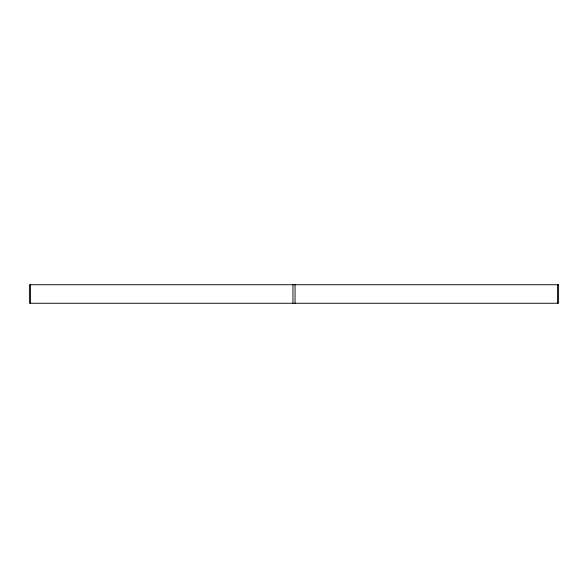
<?xml version="1.0" encoding="UTF-8"?>
<svg xmlns="http://www.w3.org/2000/svg" width="588" height="588" viewBox="0 0 588 588"><rect width="100%" height="100%" fill="white"/><g stroke="black" fill="none" stroke-linecap="round" stroke-linejoin="round"><path stroke-width="0.88" d="M557.542 284.739L557.542 303.261M295.058 284.739L295.058 303.261M292.942 284.739L292.942 303.261M30.458 284.739L30.458 303.261M558.6 284.739L29.4 284.739L29.4 303.261L558.6 303.261L558.6 284.739"/></g></svg>
